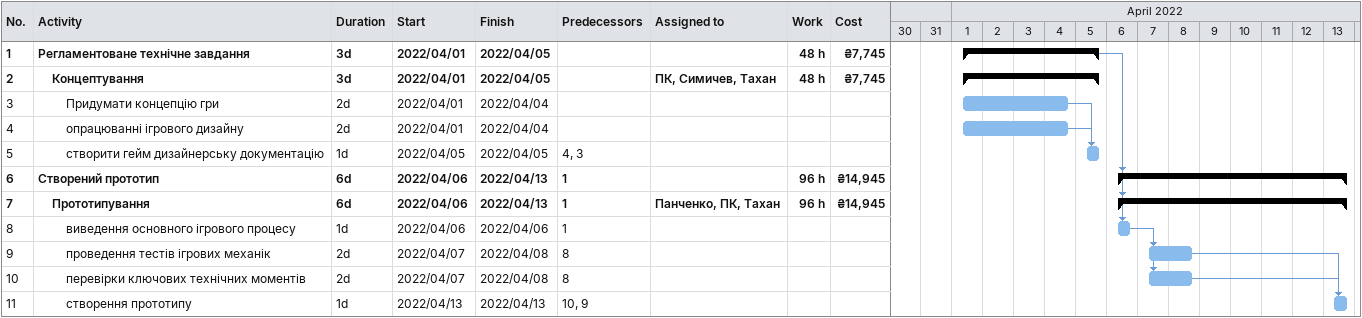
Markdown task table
| ID | Level | Task | Duration | Start | Finish | Predecessors | Resources | Work (h) | Cost (₴) |
|---|---|---|---|---|---|---|---|---|---|
| 1 | 1 | **Регламентоване технічне завдання** | 3d | 2022-04-01 | 2022-04-05 |  |  | 48 | 7745 |
| 2 | 2 | **Концептування** | 3d | 2022-04-01 | 2022-04-05 |  | ПК, Симичев, Тахан | 48 | 7745 |
| 3 | 3 | Придумати концепцію гри | 2d | 2022-04-01 | 2022-04-04 |  |  |  |  |
| 4 | 3 | опрацюванні ігрового дизайну | 2d | 2022-04-01 | 2022-04-04 |  |  |  |  |
| 5 | 3 | створити гейм дизайнерську документацію | 1d | 2022-04-05 | 2022-04-05 | 4, 3 |  |  |  |
| 6 | 1 | **Створений прототип** | 6d | 2022-04-06 | 2022-04-13 | 1 |  | 96 | 14945 |
| 7 | 2 | **Прототипування** | 6d | 2022-04-06 | 2022-04-13 | 1 | Панченко, ПК, Тахан | 96 | 14945 |
| 8 | 3 | виведення основного ігрового процесу | 1d | 2022-04-06 | 2022-04-06 | 1 |  |  |  |
| 9 | 3 | проведення тестів ігрових механік | 2d | 2022-04-07 | 2022-04-08 | 8 |  |  |  |
| 10 | 3 | перевірки ключових технічних моментів | 2d | 2022-04-07 | 2022-04-08 | 8 |  |  |  |
| 11 | 3 | створення прототипу | 1d | 2022-04-13 | 2022-04-13 | 10, 9 |  |  |  |
